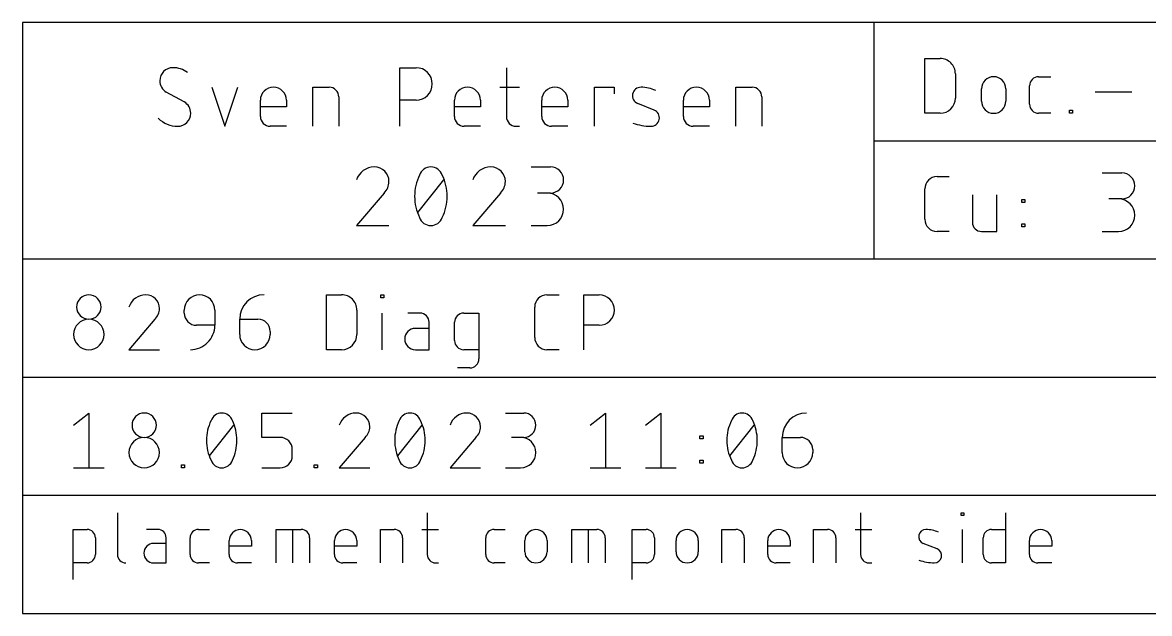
# Model space of a CAD drawing. Extents: x -7.4 to 54.6, y -11.6 to 44.
# Drawn here: x 0 to 30.26, y 28.1 to 43.97 of the extents above; entities that cross this region are included whole.
import ezdxf

# ---------------------------------------------------------------- set-up
doc = ezdxf.new("R2010")
doc.units = 0
doc.layers.add('21', color=253, linetype='CONTINUOUS')
doc.layers.add('48', color=213, linetype='CONTINUOUS')

msp = doc.modelspace()

# ---------------------------------------------------------------- linework, layer by layer
at = {"layer": '21'}
for p, q in [((2.5485, 30.8039), (2.5485, 29.682)), ((10.8694, 30.8039), (10.8694, 29.682)), ((22.5046, 30.8039), (22.5046, 29.682)), ((25.2019, 30.7291), (25.2019, 30.8039)), ((25.2019, 30.8039), (25.2767, 30.8039)), ((25.2767, 30.7291), (25.2019, 30.7291)), ((25.2767, 30.8039), (25.2767, 30.7291)), ((26.3968, 30.8039), (26.3968, 29.4577)), ((1.3589, 29.0089), (1.3589, 30.3551)), ((1.3589, 30.3551), (1.7328, 30.3551)), ((3.632, 30.3551), (3.3329, 30.3551)), ((4.725, 30.3551), (5.0241, 30.3551)), ((6.813, 29.4577), (6.813, 30.3551)), ((6.813, 30.3551), (7.4861, 30.3551)), ((7.2617, 29.4577), (7.2617, 30.3551)), ((9.609, 29.4577), (9.609, 30.3551)), ((9.609, 30.3551), (9.983, 30.3551)), ((10.7198, 30.3551), (11.1685, 30.3551)), ((12.6643, 30.3551), (12.9635, 30.3551)), ((14.7524, 29.4577), (14.7524, 30.3551)), ((14.7524, 30.3551), (15.4255, 30.3551)), ((15.2011, 29.4577), (15.2011, 30.3551)), ((16.3706, 29.0089), (16.3706, 30.3551)), ((16.3706, 30.3551), (16.7446, 30.3551)), ((18.7804, 29.4577), (18.7804, 30.3551)), ((18.7804, 30.3551), (19.1543, 30.3551)), ((21.2443, 29.4577), (21.2443, 30.3551)), ((21.2443, 30.3551), (21.6182, 30.3551)), ((22.355, 30.3551), (22.8038, 30.3551)), ((25.2393, 29.4577), (25.2393, 30.3551)), ((26.0229, 30.3551), (26.3968, 30.3551)), ((1.9572, 30.1308), (1.9572, 29.682)), ((3.8564, 29.9812), (3.5199, 29.9812)), ((3.8564, 29.4577), (3.8564, 30.1308)), ((4.5006, 29.682), (4.5006, 30.1308)), ((5.5481, 29.682), (5.5481, 30.056)), ((6.1464, 30.056), (6.1464, 29.9064)), ((7.7105, 30.1308), (7.7105, 29.4577)), ((8.3771, 29.682), (8.3771, 30.056)), ((8.9754, 30.056), (8.9754, 29.9064)), ((10.2074, 30.1308), (10.2074, 29.4577)), ((12.44, 29.682), (12.44, 30.1308)), ((13.4875, 29.7568), (13.4875, 30.056)), ((14.0858, 30.056), (14.0858, 29.7568)), ((15.6498, 30.1308), (15.6498, 29.4577)), ((16.969, 30.1308), (16.969, 29.682)), ((17.5484, 29.7568), (17.5484, 30.056)), ((18.1467, 30.056), (18.1467, 29.7568)), ((19.3787, 30.1308), (19.3787, 29.4577)), ((20.0123, 29.682), (20.0123, 30.056)), ((20.6106, 30.056), (20.6106, 29.9064)), ((21.8426, 30.1308), (21.8426, 29.4577)), ((24.5594, 29.8316), (24.1854, 29.9812)), ((25.7985, 29.682), (25.7985, 30.1308)), ((27.0391, 29.682), (27.0391, 30.056)), ((27.6374, 30.056), (27.6374, 29.9064)), ((6.1464, 29.9064), (5.5481, 29.9064)), ((8.9754, 29.9064), (8.3771, 29.9064)), ((20.6106, 29.9064), (20.0123, 29.9064)), ((27.6374, 29.9064), (27.0391, 29.9064)), ((1.7328, 29.4577), (1.3589, 29.4577)), ((3.5199, 29.4577), (3.8564, 29.4577)), ((5.0241, 29.4577), (4.725, 29.4577)), ((6.1464, 29.4577), (5.7725, 29.4577)), ((8.9754, 29.4577), (8.6014, 29.4577)), ((11.0937, 29.4577), (11.1685, 29.4577)), ((12.9635, 29.4577), (12.6643, 29.4577)), ((16.7446, 29.4577), (16.3706, 29.4577)), ((20.6106, 29.4577), (20.2367, 29.4577)), ((22.729, 29.4577), (22.8038, 29.4577)), ((26.3968, 29.4577), (26.0229, 29.4577)), ((27.6374, 29.4577), (27.2635, 29.4577))]:
    msp.add_line(p, q, dxfattribs=at)
for centre, radius, start, end in [((1.7328, 30.1308), 0.2244, 0, 90), ((3.632, 30.1308), 0.2244, 0, 90), ((4.725, 30.1308), 0.2244, 89.9992, 180), ((5.8473, 30.056), 0.2992, 0, 180), ((7.4861, 30.1308), 0.2244, 0, 90), ((8.6762, 30.056), 0.2992, 0, 180), ((9.983, 30.1308), 0.2244, 0, 90), ((12.6643, 30.1308), 0.2244, 89.9992, 180), ((13.7866, 30.056), 0.2992, 0, 180), ((15.4255, 30.1308), 0.2244, 0, 90), ((16.7446, 30.1308), 0.2244, 0, 90), ((17.8475, 30.056), 0.2992, 0, 180), ((19.1543, 30.1308), 0.2244, 0, 90), ((20.3115, 30.056), 0.2992, 0, 180), ((21.6182, 30.1308), 0.2244, 0, 90), ((24.2574, 30.1612), 0.1939, 89.181, 248.1986), ((24.2481, 29.5059), 0.8493, 65.7609, 89.181), ((26.0229, 30.1308), 0.2244, 89.9992, 180), ((27.3382, 30.056), 0.2992, 0, 180), ((3.5199, 29.7194), 0.2618, 90, 270), ((1.7328, 29.682), 0.2244, 270.0008, 0), ((2.7729, 29.682), 0.2244, 180, 270), ((4.725, 29.682), 0.2244, 180, 270), ((5.7725, 29.682), 0.2244, 180, 270), ((8.6014, 29.682), 0.2244, 180, 270), ((11.0937, 29.682), 0.2244, 180, 270), ((12.6643, 29.682), 0.2244, 180, 270), ((13.7866, 29.7568), 0.2992, 180, 0), ((16.7446, 29.682), 0.2244, 270.0008, 0), ((17.8475, 29.7568), 0.2992, 180, 0), ((20.2367, 29.682), 0.2244, 180, 270), ((22.729, 29.682), 0.2244, 180, 270), ((24.4874, 29.6515), 0.1939, 269.181, 68.1986), ((26.0229, 29.682), 0.2244, 180, 270), ((27.2635, 29.682), 0.2244, 180, 270), ((24.5027, 30.726), 1.2684, 250.2096, 269.181)]:
    msp.add_arc(centre, radius, start, end, dxfattribs=at)
at = {"layer": '48'}
for p, q in [((22.86, 43.9738), (0, 43.9738)), ((0, 43.9738), (0, 37.6238)), ((54.61, 43.9738), (22.86, 43.9738)), ((22.86, 43.9738), (22.86, 40.7988)), ((24.2316, 41.5354), (24.2316, 43.0085)), ((24.2316, 43.0085), (24.6408, 43.0085)), ((10.1287, 41.1861), (10.1287, 42.7609)), ((10.1287, 42.7609), (10.5661, 42.7609)), ((12.9924, 42.7609), (12.9924, 41.4486)), ((25.05, 42.5993), (25.05, 41.9446)), ((27.2865, 42.5175), (27.6139, 42.5175)), ((4.3423, 41.8423), (3.8611, 42.1047)), ((5.0846, 42.236), (5.4345, 41.1861)), ((5.4345, 41.1861), (5.7845, 42.236)), ((7.794, 41.1861), (7.794, 42.236)), ((7.794, 42.236), (8.2314, 42.236)), ((12.8174, 42.236), (13.3423, 42.236)), ((15.3593, 41.1861), (15.3593, 42.236)), ((15.3593, 42.236), (15.8842, 42.236)), ((15.8842, 42.236), (15.8842, 42.061)), ((19.1527, 41.1861), (19.1527, 42.236)), ((19.1527, 42.236), (19.5901, 42.236)), ((25.7505, 41.8627), (25.7505, 42.1901)), ((26.4052, 42.1901), (26.4052, 41.8627)), ((27.041, 41.7809), (27.041, 42.272)), ((28.8077, 42.1083), (29.7898, 42.1083)), ((6.3872, 41.4486), (6.3872, 41.886)), ((7.0871, 41.886), (7.0871, 41.711)), ((8.4939, 41.9735), (8.4939, 41.1861)), ((10.5661, 41.886), (10.1287, 41.886)), ((11.5976, 41.4486), (11.5976, 41.886)), ((12.2975, 41.886), (12.2975, 41.711)), ((13.9423, 41.4486), (13.9423, 41.886)), ((14.6422, 41.886), (14.6422, 41.711)), ((16.9599, 41.6235), (16.5224, 41.7985)), ((17.7459, 41.4486), (17.7459, 41.886)), ((18.4458, 41.886), (18.4458, 41.711)), ((19.8526, 41.9735), (19.8526, 41.1861)), ((7.0871, 41.711), (6.3872, 41.711)), ((12.2975, 41.711), (11.5976, 41.711)), ((14.6422, 41.711), (13.9423, 41.711)), ((18.4458, 41.711), (17.7459, 41.711)), ((24.6408, 41.5354), (24.2316, 41.5354)), ((27.6139, 41.5354), (27.2865, 41.5354)), ((28.1181, 41.5354), (28.1181, 41.6172)), ((28.1181, 41.6172), (28.2, 41.6172)), ((28.2, 41.5354), (28.1181, 41.5354)), ((28.2, 41.6172), (28.2, 41.5354)), ((7.0871, 41.1861), (6.6497, 41.1861)), ((12.2975, 41.1861), (11.8601, 41.1861)), ((13.2548, 41.1861), (13.3423, 41.1861)), ((14.6422, 41.1861), (14.2048, 41.1861)), ((18.4458, 41.1861), (18.0083, 41.1861)), ((22.86, 40.7988), (22.86, 37.6238)), ((22.86, 40.7988), (36.83, 40.7988)), ((13.6547, 40.0939), (14.1797, 40.0939)), ((10.616, 38.8691), (11.3159, 39.7439)), ((24.559, 39.8336), (24.8864, 39.8336)), ((28.9941, 39.9352), (29.519, 39.9352)), ((9.709, 39.394), (8.9654, 38.5191)), ((12.8353, 39.394), (12.0916, 38.5191)), ((14.1797, 39.394), (13.8297, 39.394)), ((24.2316, 38.6877), (24.2316, 39.5062)), ((25.5077, 39.3425), (25.5077, 38.6059)), ((26.1624, 38.3604), (26.1624, 39.3425)), ((26.8347, 39.1379), (26.8347, 39.2197)), ((26.8347, 39.2197), (26.9166, 39.2197)), ((26.9166, 39.1379), (26.8347, 39.1379)), ((26.9166, 39.2197), (26.9166, 39.1379)), ((29.519, 39.2352), (29.1691, 39.2352)), ((8.9654, 38.5191), (9.8403, 38.5191)), ((12.0916, 38.5191), (12.9665, 38.5191)), ((13.6547, 38.5191), (14.0922, 38.5191)), ((26.8347, 38.4831), (26.8347, 38.565)), ((26.8347, 38.565), (26.9166, 38.565)), ((26.9166, 38.4831), (26.8347, 38.4831)), ((26.9166, 38.565), (26.9166, 38.4831)), ((24.8864, 38.3604), (24.559, 38.3604)), ((25.7532, 38.3604), (26.1624, 38.3604)), ((28.9941, 38.3604), (29.4315, 38.3604)), ((0, 37.6238), (0, 34.4488)), ((0, 37.6238), (22.86, 37.6238)), ((22.86, 37.6238), (36.83, 37.6238)), ((8.1603, 35.1853), (8.1603, 36.6586)), ((8.1603, 36.6586), (8.5695, 36.6586)), ((9.6187, 36.5767), (9.6187, 36.6586)), ((9.6187, 36.6586), (9.7006, 36.6586)), ((9.7006, 36.6586), (9.7006, 36.5767)), ((14.0821, 36.6586), (14.4095, 36.6586)), ((15.0742, 35.1853), (15.0742, 36.6586)), ((15.0742, 36.6586), (15.4834, 36.6586)), ((9.7006, 36.5767), (9.6187, 36.5767)), ((13.7548, 35.5127), (13.7548, 36.3312)), ((4.3448, 36.1675), (4.3448, 36.2493)), ((5.1632, 36.2493), (5.1632, 35.8401)), ((8.9787, 36.2493), (8.9787, 35.5946)), ((9.6597, 35.1853), (9.6597, 36.1675)), ((10.6739, 36.1675), (10.3466, 36.1675)), ((11.8482, 36.1675), (12.2574, 36.1675)), ((12.2574, 36.1675), (12.2574, 34.9398)), ((3.5539, 36.0038), (2.8582, 35.1853)), ((5.1632, 35.8401), (4.6721, 35.8401)), ((5.8313, 36.0038), (6.3224, 36.0038)), ((5.8313, 35.5946), (5.8313, 36.0038)), ((10.9195, 35.7583), (10.5512, 35.7583)), ((10.9195, 35.1853), (10.9195, 35.922)), ((11.6026, 35.4309), (11.6026, 35.922)), ((15.4834, 35.8401), (15.0742, 35.8401)), ((6.6498, 35.6764), (6.6498, 35.5946)), ((2.8582, 35.1853), (3.6766, 35.1853)), ((8.5695, 35.1853), (8.1603, 35.1853)), ((10.5512, 35.1853), (10.9195, 35.1853)), ((12.2574, 35.1853), (11.8482, 35.1853)), ((14.4095, 35.1853), (14.0821, 35.1853)), ((12.0119, 34.6943), (11.6845, 34.6943)), ((0, 34.4488), (0, 31.2738)), ((0, 34.4488), (36.83, 34.4488)), ((1.3716, 33.1562), (1.7808, 33.4836)), ((1.7808, 33.4836), (1.7808, 32.0104)), ((6.426, 32.8288), (6.426, 33.4836)), ((6.426, 33.4836), (7.2444, 33.4836)), ((12.9669, 33.4836), (13.4579, 33.4836)), ((15.2463, 33.1562), (15.6555, 33.4836)), ((15.6555, 33.4836), (15.6555, 32.0104)), ((16.7329, 33.1562), (17.1421, 33.4836)), ((17.1421, 33.4836), (17.1421, 32.0104)), ((5.0212, 32.3377), (5.676, 33.1562)), ((10.0756, 32.3377), (10.7303, 33.1562)), ((18.995, 32.3377), (19.6498, 33.1562)), ((6.917, 32.8288), (6.426, 32.8288)), ((9.2028, 32.8288), (8.5072, 32.0104)), ((12.176, 32.8288), (11.4803, 32.0104)), ((13.4579, 32.8288), (13.1306, 32.8288)), ((18.1913, 32.7879), (18.1913, 32.8697)), ((18.1913, 32.8697), (18.2732, 32.8697)), ((18.2732, 32.7879), (18.1913, 32.7879)), ((18.2732, 32.8697), (18.2732, 32.7879)), ((20.3997, 32.8288), (20.8908, 32.8288)), ((20.3997, 32.4196), (20.3997, 32.8288)), ((7.2444, 32.3377), (7.2444, 32.5014)), ((21.2182, 32.5014), (21.2182, 32.4196)), ((4.2671, 32.0104), (4.2671, 32.0922)), ((4.2671, 32.0922), (4.3489, 32.0922)), ((4.3489, 32.0922), (4.3489, 32.0104)), ((7.8349, 32.0104), (7.8349, 32.0922)), ((7.8349, 32.0922), (7.9167, 32.0922)), ((7.9167, 32.0922), (7.9167, 32.0104)), ((18.1913, 32.1331), (18.1913, 32.215)), ((18.1913, 32.215), (18.2732, 32.215)), ((18.2732, 32.1331), (18.1913, 32.1331)), ((18.2732, 32.215), (18.2732, 32.1331)), ((1.3716, 32.0104), (2.19, 32.0104)), ((4.3489, 32.0104), (4.2671, 32.0104)), ((6.426, 32.0104), (6.917, 32.0104)), ((7.9167, 32.0104), (7.8349, 32.0104)), ((8.5072, 32.0104), (9.3256, 32.0104)), ((11.4803, 32.0104), (12.2987, 32.0104)), ((12.9669, 32.0104), (13.3761, 32.0104)), ((15.2463, 32.0104), (16.0647, 32.0104)), ((16.7329, 32.0104), (17.5513, 32.0104)), ((0, 31.2738), (0, 28.0988)), ((0, 31.2738), (36.83, 31.2738)), ((0, 28.0988), (54.61, 28.0988))]:
    msp.add_line(p, q, dxfattribs=at)
for centre, radius, start, end in [((24.6408, 42.5993), 0.4092, 359.9996, 90), ((4.0361, 42.4109), 0.35, 90, 180), ((4.0361, 42.1047), 0.6562, 53.1299, 89.9999), ((10.5661, 42.3235), 0.4374, 270, 90), ((4.0416, 42.4109), 0.3554, 180, 239.4897), ((26.0778, 42.1901), 0.3274, 0, 180), ((27.2865, 42.272), 0.2455, 90, 180), ((6.7371, 41.886), 0.35, 0, 180), ((8.2314, 41.9735), 0.2625, 0, 90), ((11.9476, 41.886), 0.35, 0, 180), ((14.2922, 41.886), 0.35, 0, 180), ((16.6067, 42.0091), 0.2268, 89.1807, 248.199), ((16.5957, 41.2425), 0.9936, 65.7612, 89.1807), ((18.0958, 41.886), 0.35, 0, 180), ((19.5901, 41.9735), 0.2625, 0, 90), ((4.1619, 41.5361), 0.3554, 0.0002, 59.4895), ((24.6408, 41.9446), 0.4092, 270.0004, 360), ((26.0778, 41.8627), 0.3274, 180, 0), ((27.2865, 41.7809), 0.2455, 180, 270), ((4.1673, 41.5361), 0.35, 269.9995, 0), ((16.8756, 41.4129), 0.2268, 269.1807, 68.199), ((4.1673, 41.9254), 0.7393, 224.7606, 269.9996), ((6.6497, 41.4486), 0.2625, 180, 270), ((11.8601, 41.4486), 0.2625, 180, 270), ((13.2548, 41.4486), 0.2625, 180, 270), ((14.2048, 41.4486), 0.2625, 180, 270), ((16.8936, 42.6698), 1.4839, 250.2099, 269.1807), ((18.0083, 41.4486), 0.2625, 180, 270), ((9.4466, 39.5881), 0.5058, 90, 162.055), ((9.4466, 39.7002), 0.3937, 0, 90), ((10.9659, 39.7702), 0.3237, 90, 161.0758), ((10.9659, 39.7702), 0.3237, 18.9235, 90.0002), ((12.5728, 39.5881), 0.5058, 90, 162.055), ((12.5728, 39.7002), 0.3937, 0, 90), ((14.1797, 39.7439), 0.35, 270, 90), ((9.4174, 39.7002), 0.4229, 313.6028, 359.9999), ((11.8263, 39.3065), 1.2978, 154.0111, 180), ((10.1057, 39.3065), 1.2977, 0, 25.9895), ((12.5436, 39.7002), 0.4229, 313.6028, 359.9999), ((24.559, 39.5062), 0.3274, 90.0005, 180), ((29.519, 39.5852), 0.35, 270, 90), ((14.0922, 38.9565), 0.4374, 270, 90), ((11.8263, 39.3065), 1.2978, 180.0001, 205.9888), ((10.1056, 39.3065), 1.2978, 334.0107, 359.9999), ((29.4315, 38.7978), 0.4374, 270, 90), ((10.9659, 38.8428), 0.3237, 198.9248, 270.0001), ((10.9659, 38.8428), 0.3237, 270, 341.0761), ((24.559, 38.6877), 0.3274, 180, 270), ((25.7532, 38.6059), 0.2455, 180, 270), ((1.7808, 36.3312), 0.3274, 0, 180), ((3.3083, 36.1854), 0.4732, 90, 162.0549), ((3.3083, 36.2903), 0.3683, 0, 90), ((4.754, 36.2493), 0.4092, 0, 180), ((6.4861, 36.0038), 0.6548, 90.0003, 180), ((8.5695, 36.2493), 0.4092, 359.9996, 90), ((14.0821, 36.3312), 0.3274, 90.0005, 180), ((15.4834, 36.2493), 0.4092, 270, 90), ((1.7808, 36.3312), 0.3274, 180, 0), ((3.281, 36.2903), 0.3956, 313.6022, 0), ((4.6721, 36.1675), 0.3274, 179.9995, 270), ((10.6739, 35.922), 0.2455, 0, 90), ((11.8482, 35.922), 0.2455, 90, 180), ((1.7808, 35.5946), 0.4092, 0, 180), ((4.5084, 35.8401), 0.6548, 269.9997, 360), ((6.3224, 35.6764), 0.3274, 0, 90), ((10.5512, 35.4718), 0.2865, 90, 270), ((1.7808, 35.5946), 0.4092, 180, 0), ((6.2405, 35.5946), 0.4092, 180, 0), ((8.5695, 35.5946), 0.4092, 270.0004, 360), ((11.8482, 35.4309), 0.2455, 180, 270), ((14.0821, 35.5127), 0.3274, 180, 270), ((12.0119, 34.9398), 0.2455, 270.0015, 0), ((3.2674, 33.1562), 0.3274, 0, 180), ((5.3486, 33.1807), 0.3028, 90, 161.0756), ((5.3486, 33.1807), 0.3028, 18.9237, 90.0001), ((8.9573, 33.0104), 0.4732, 90, 162.0549), ((8.9573, 33.1153), 0.3683, 0, 90), ((10.4029, 33.1807), 0.3028, 90, 161.0756), ((10.4029, 33.1807), 0.3028, 18.9237, 90.0001), ((11.9304, 33.0104), 0.4732, 90, 162.0549), ((11.9304, 33.1153), 0.3683, 0, 90), ((13.4579, 33.1562), 0.3274, 270, 90), ((19.3224, 33.1807), 0.3028, 90, 161.0756), ((19.3224, 33.1807), 0.3028, 18.9237, 90.0001), ((21.0545, 32.8288), 0.6548, 90.0003, 180), ((3.2674, 33.1562), 0.3274, 180, 0), ((6.1534, 32.7469), 1.214, 154.0109, 180), ((4.5438, 32.7469), 1.214, 360, 25.9897), ((8.93, 33.1153), 0.3956, 313.6022, 0), ((11.2078, 32.7469), 1.214, 154.0109, 180), ((9.5982, 32.7469), 1.214, 360, 25.9897), ((11.9032, 33.1153), 0.3956, 313.6022, 0), ((20.1272, 32.7469), 1.214, 154.0109, 180), ((18.5176, 32.7469), 1.214, 360, 25.9897), ((3.2674, 32.4196), 0.4092, 0, 180), ((6.1534, 32.7469), 1.214, 180, 205.9889), ((4.5438, 32.7469), 1.214, 334.0105, 359.9999), ((6.917, 32.5014), 0.3274, 0, 90), ((11.2078, 32.7469), 1.214, 180, 205.9889), ((9.5981, 32.7469), 1.214, 334.0105, 359.9999), ((13.3761, 32.4196), 0.4092, 270, 90), ((20.1272, 32.7469), 1.214, 180, 205.9889), ((18.5176, 32.7469), 1.214, 334.0105, 359.9999), ((20.8908, 32.5014), 0.3274, 0, 90), ((3.2674, 32.4196), 0.4092, 180, 0), ((20.809, 32.4196), 0.4092, 180, 0), ((5.3486, 32.3132), 0.3028, 198.9251, 270.0001), ((5.3486, 32.3132), 0.3028, 270, 341.0759), ((6.917, 32.3377), 0.3274, 270, 359.9995), ((10.4029, 32.3132), 0.3028, 198.9251, 270.0001), ((10.4029, 32.3132), 0.3028, 270, 341.0759), ((19.3224, 32.3132), 0.3028, 198.9251, 270.0001), ((19.3224, 32.3132), 0.3028, 270, 341.0759)]:
    msp.add_arc(centre, radius, start, end, dxfattribs=at)

doc.saveas('drawing.dxf')
